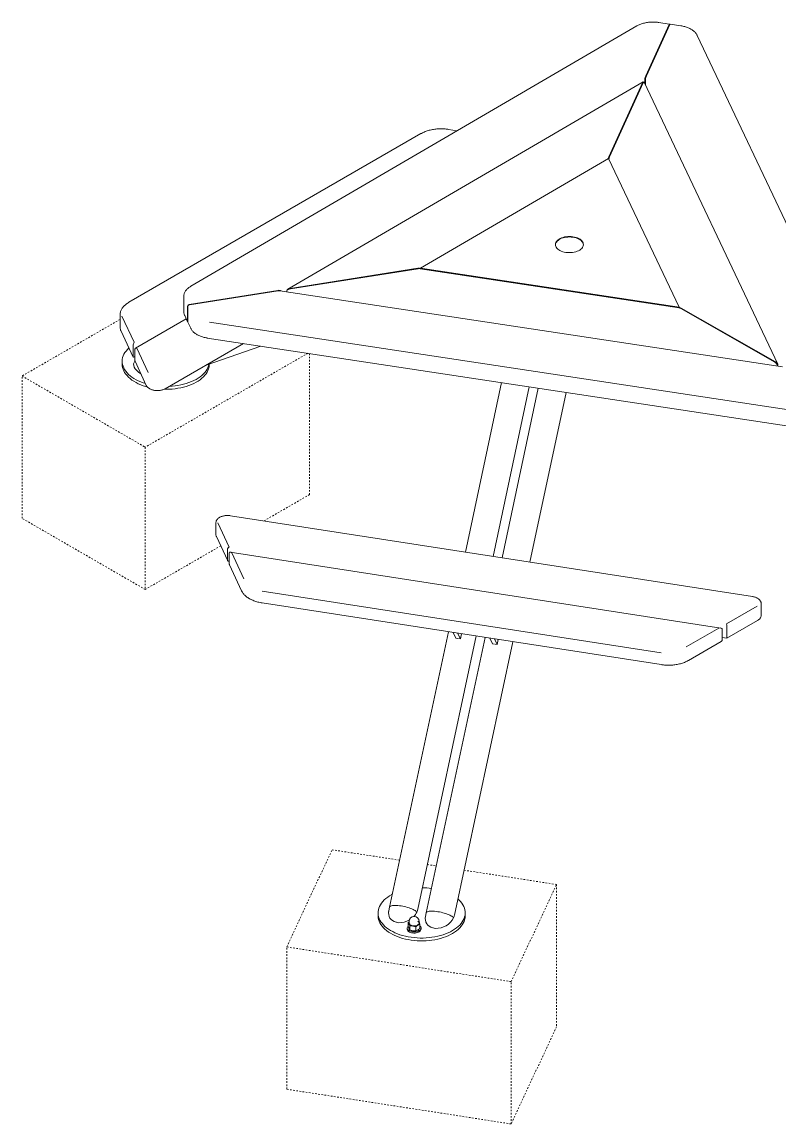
# Model space of a CAD drawing. Header units: inches. Extents: x -12 to 279, y -12 to 159.
# Drawn here: x 195.8 to 243.5, y -4.6 to 64.8 of the extents above; entities that cross this region are included whole.
import ezdxf

# ---------------------------------------------------------------- set-up
doc = ezdxf.new("R2010")
doc.units = ezdxf.units.IN
doc.linetypes.add('HIDDEN', pattern=[1.905, 1.27, -0.635])
doc.layers.add('ZANO_R', color=7, linetype='Continuous', lineweight=0)
doc.layers.add('ZANO_R_przerywana', color=250, linetype='HIDDEN', lineweight=0)

msp = doc.modelspace()

# ---------------------------------------------------------------- linework, layer by layer
at = {"layer": 'ZANO_R'}
for p, q in [((234.50717, 64.5533), (206.40693, 48.16159)), ((236.5374, 64.65297), (235.06789, 61.41971)), ((235.11576, 61.41246), (236.58527, 64.64572)), ((236.55384, 64.67187), (235.88474, 64.77322)), ((236.56526, 64.6017), (236.56526, 64.62463)), ((237.27081, 64.56327), (236.60171, 64.66462)), ((248.85592, 41.70755), (238.31581, 63.95201)), ((235.01218, 60.91717), (235.01218, 61.2075)), ((235.06004, 61.20025), (235.06004, 60.81615)), ((234.9031, 61.03072), (212.51267, 47.96972)), ((234.8636, 60.97024), (232.74644, 56.31201)), ((232.79431, 56.30476), (234.91147, 60.96299)), ((234.91932, 61.00319), (234.91932, 60.97936)), ((243.38496, 43.24676), (234.96367, 61.01954)), ((220.90825, 57.76983), (202.50416, 47.14594)), ((223.19484, 57.95448), (222.641, 58.04016)), ((220.8864, 49.30361), (232.72554, 56.20973)), ((232.72554, 56.20973), (237.16627, 46.83775)), ((220.70945, 49.29048), (212.66278, 48.01983)), ((237.16627, 46.83775), (220.8864, 49.30361)), ((220.8864, 49.27373), (220.8864, 49.30361)), ((212.67584, 47.99228), (220.72251, 49.26292)), ((237.18237, 46.79118), (220.84746, 49.26539)), ((237.16627, 46.80787), (220.8864, 49.27373)), ((222.29977, 49.04541), (222.31916, 49.05672)), ((223.59745, 48.84885), (223.62592, 48.85879)), ((225.40666, 48.58906), (225.42263, 48.5724)), ((211.88635, 47.89723), (206.30118, 47.01528)), ((212.45102, 47.80751), (212.45102, 47.89676)), ((227.64444, 48.23587), (227.63845, 48.25102)), ((205.96093, 47.51704), (205.96093, 46.56099)), ((205.961, 47.50902), (205.96093, 47.51704)), ((206.31424, 46.98772), (211.8994, 47.86967)), ((243.68403, 43.07674), (212.02436, 47.87213)), ((212.46408, 47.86921), (212.46408, 47.80553)), ((231.77299, 47.62477), (231.75732, 47.6129)), ((205.96095, 46.56545), (205.96093, 46.56099)), ((206.1953, 45.95288), (206.1953, 46.90893)), ((206.20836, 45.92533), (206.20836, 46.88137)), ((234.94721, 47.12974), (234.99214, 47.13718)), ((234.94726, 47.12973), (234.99218, 47.13717)), ((236.63948, 46.88766), (236.64675, 46.87231)), ((237.16627, 46.80787), (237.16627, 46.83775)), ((237.27445, 46.75585), (243.20396, 43.36827)), ((243.23877, 43.38857), (237.30926, 46.77615)), ((201.94555, 46.34887), (201.94555, 45.63184)), ((202.06677, 46.28287), (202.82914, 44.6402)), ((206.11957, 46.09653), (202.91845, 44.24866)), ((206.01947, 46.30779), (206.20199, 45.9226)), ((206.21504, 45.89505), (206.39756, 45.50986)), ((207.58618, 45.89423), (246.22653, 40.04149)), ((201.94555, 45.63184), (201.94565, 45.62089)), ((202.01434, 45.32871), (202.77671, 43.68604)), ((202.77324, 44.42642), (202.77324, 43.70939)), ((204.79482, 41.7028), (209.73062, 44.55203)), ((207.44256, 44.89859), (246.08291, 39.04585)), ((202.78989, 43.68187), (202.88258, 43.73537)), ((202.88258, 44.19083), (202.88258, 43.4738)), ((203.00501, 44.26152), (203.71471, 42.73233)), ((207.36655, 43.18735), (210.81015, 44.38851)), ((202.08121, 43.43016), (202.08121, 43.2509)), ((202.89004, 43.44183), (203.59974, 41.91264)), ((207.56956, 43.2509), (207.56956, 43.25816)), ((243.36, 43.12581), (243.36, 43.18949)), ((243.39481, 43.2098), (243.39481, 43.12054)), ((225.98178, 42.09051), (223.70327, 31.4164)), ((225.45314, 31.1457), (227.73309, 41.82524)), ((228.29485, 41.74016), (226.01498, 31.05878)), ((227.76465, 30.78811), (230.04587, 41.47493)), ((241.78924, 28.6185), (208.89585, 33.70711)), ((207.98628, 33.25179), (207.98628, 32.53476)), ((208.1073, 33.25402), (208.817, 31.72484)), ((208.01767, 32.39563), (208.72737, 30.86644)), ((208.72191, 31.61113), (208.72191, 30.89409)), ((208.83125, 31.37554), (208.83125, 30.6585)), ((239.80141, 26.62991), (208.8948, 31.41118)), ((208.98648, 31.37555), (209.74885, 29.73287)), ((208.7586, 30.84295), (208.83125, 30.83171)), ((208.84071, 30.62223), (209.60308, 28.97956)), ((210.90933, 28.96127), (236.04895, 25.07217)), ((210.90183, 28.21529), (236.04144, 24.32619)), ((240.15418, 26.90378), (242.08296, 28.01718)), ((242.34324, 27.44615), (242.34324, 28.16318)), ((240.17737, 25.98376), (242.10615, 27.09717)), ((222.63258, 26.40054), (218.92971, 9.05369)), ((237.62427, 25.44337), (239.67617, 26.62785)), ((239.88822, 26.57102), (239.88822, 25.85398)), ((240.18698, 26.74347), (240.18698, 26.02644)), ((220.70692, 8.91384), (224.38232, 26.12986)), ((224.94437, 26.04291), (221.24179, 8.69603)), ((223.10686, 25.99663), (222.93596, 26.35361)), ((223.01871, 8.55483), (226.69396, 25.77225)), ((223.10686, 25.99663), (223.22415, 25.97849)), ((223.3896, 25.95289), (223.21869, 26.30987)), ((223.2716, 25.97115), (223.3896, 25.95289)), ((223.45794, 26.27286), (223.3896, 25.95289)), ((225.41822, 25.63906), (225.24732, 25.99604)), ((225.70096, 25.59533), (225.53006, 25.9523)), ((225.76931, 25.91529), (225.70096, 25.59533)), ((237.7742, 24.59652), (239.8261, 25.78099)), ((239.88822, 26.02719), (240.17355, 25.98305)), ((225.41822, 25.63906), (225.53764, 25.62059)), ((225.58224, 25.61369), (225.70096, 25.59533)), ((218.92971, 9.0537), (218.88109, 8.82597)), ((218.20573, 8.69041), (218.20573, 8.51115)), ((220.6472, 8.73747), (220.64721, 8.73747)), ((221.24179, 8.69604), (221.19338, 8.46926)), ((223.69408, 8.51115), (223.69408, 8.69041)), ((219.34583, 8.09734), (219.3456, 8.09737)), ((219.51212, 8.07167), (219.51193, 8.07169)), ((220.03734, 7.74497), (220.03734, 7.67027)), ((220.10912, 8.07653), (220.1654, 8.1216)), ((220.10912, 8.07653), (220.10912, 7.8258)), ((220.1654, 8.1483), (220.1654, 8.0512)), ((220.20754, 7.8645), (220.20754, 7.61376)), ((220.57482, 7.80768), (220.57482, 7.55695)), ((220.78742, 8.0512), (220.78742, 8.1483)), ((220.79449, 8.09293), (220.78742, 8.10621)), ((220.8437, 7.9629), (220.8437, 7.71217)), ((220.91548, 7.67027), (220.91548, 7.74497)), ((221.65979, 7.73946), (221.6596, 7.73948)), ((221.82618, 7.71367), (221.82595, 7.71371))]:
    msp.add_line(p, q, dxfattribs=at)
at = {"layer": 'ZANO_R', "flags": 128}
for points in [[(236.56526, 64.62463), (236.56473, 64.64094), (236.56314, 64.65427), (236.56057, 64.6641), (236.5571, 64.67006), (236.55288, 64.67192), (236.54807, 64.6696), (236.54284, 64.6632), (236.5374, 64.65297)], [(236.58527, 64.64572), (236.5907, 64.65595), (236.59593, 64.66235), (236.60075, 64.66467), (236.60171, 64.66462)], [(231.11233, 50.65451), (231.13308, 50.7148), (231.1411, 50.7761), (231.13626, 50.8375), (231.11863, 50.89813), (231.08847, 50.95708), (231.04622, 51.01351), (230.9925, 51.06658), (230.92809, 51.11553), (230.85393, 51.15964), (230.7711, 51.19827), (230.68081, 51.23085), (230.58437, 51.25692), (230.48319, 51.27608), (230.37875, 51.28806), (230.27257, 51.29269), (230.1662, 51.28989), (230.06118, 51.27972), (229.95906, 51.26231), (229.86132, 51.23792), (229.76938, 51.20691), (229.68459, 51.16972), (229.60818, 51.12691), (229.54126, 51.07909), (229.48482, 51.02697), (229.43967, 50.97129), (229.40648, 50.91289), (229.38572, 50.85259), (229.37771, 50.7913), (229.38255, 50.72989), (229.40018, 50.66927), (229.43033, 50.61031), (229.47258, 50.55389), (229.5263, 50.50081), (229.59071, 50.45186), (229.66487, 50.40775), (229.74771, 50.36912), (229.838, 50.33654), (229.93444, 50.31048), (230.03561, 50.29131), (230.14005, 50.27933), (230.24624, 50.2747), (230.35261, 50.2775), (230.45762, 50.28768), (230.55974, 50.30509), (230.65749, 50.32947), (230.74943, 50.36049), (230.83422, 50.39767), (230.91063, 50.44048), (230.97754, 50.4883), (231.03399, 50.54043), (231.07913, 50.5961), (231.11233, 50.65451)], [(229.40648, 50.88301), (229.38572, 50.82272), (229.37799, 50.76876)], [(231.14082, 50.76876), (231.13626, 50.80763), (231.11863, 50.86825), (231.08847, 50.9272), (231.04622, 50.98363), (230.9925, 51.0367), (230.92809, 51.08565), (230.85393, 51.12977), (230.7711, 51.16839), (230.68081, 51.20098), (230.58437, 51.22704), (230.48319, 51.2462), (230.37875, 51.25818), (230.27257, 51.26281), (230.1662, 51.26002), (230.06118, 51.24984), (229.95906, 51.23243), (229.86132, 51.20804), (229.76938, 51.17703), (229.68459, 51.13985), (229.60818, 51.09703), (229.54126, 51.04922), (229.48482, 50.99709), (229.43967, 50.94142), (229.40648, 50.88301)], [(206.21504, 45.89505), (206.2104, 45.90816), (206.20836, 45.92533)], [(202.50356, 44.27458), (202.50183, 44.27299), (202.40664, 44.17844), (202.32298, 44.08032), (202.25124, 43.97911), (202.19177, 43.87528), (202.14485, 43.76932), (202.1107, 43.66176), (202.08949, 43.55309), (202.08132, 43.44383), (202.08622, 43.33451), (202.10418, 43.22564), (202.1351, 43.11775), (202.17885, 43.01134), (202.23521, 42.90694), (202.30391, 42.80502), (202.38463, 42.70609), (202.47697, 42.6106), (202.58051, 42.51902), (202.69475, 42.43178), (202.81914, 42.34931), (202.9531, 42.27198), (203.09597, 42.20017), (203.24708, 42.13422), (203.40572, 42.07445), (203.54587, 42.02872)], [(202.08121, 43.2509), (202.08622, 43.15525), (202.10418, 43.04638), (202.1351, 42.93849), (202.17885, 42.83208), (202.23521, 42.72768), (202.30391, 42.62576), (202.38463, 42.52683), (202.47697, 42.43134), (202.58051, 42.33976), (202.69475, 42.25253), (202.81914, 42.17005), (202.9531, 42.09272), (203.09597, 42.02091), (203.24708, 41.95496), (203.40572, 41.89519), (203.57112, 41.84188), (203.65736, 41.81739)], [(204.73107, 41.66766), (204.84907, 41.66678), (205.03833, 41.6715), (205.22657, 41.68374), (205.41291, 41.70345), (205.59644, 41.73054), (205.7763, 41.76487), (205.95163, 41.80629), (206.12159, 41.85458), (206.28537, 41.90954), (206.4422, 41.97088), (206.59132, 42.03832), (206.73202, 42.11155), (206.86364, 42.1902), (206.98555, 42.27391), (207.09716, 42.36227), (207.19795, 42.45487), (207.28743, 42.55126), (207.36518, 42.65098), (207.43082, 42.75356), (207.48405, 42.85852), (207.52461, 42.96534), (207.5523, 43.07353), (207.567, 43.18256), (207.56956, 43.2509)], [(205.05225, 41.8514), (205.22657, 41.863), (205.41291, 41.88271), (205.59644, 41.9098), (205.7763, 41.94413), (205.95163, 41.98555), (206.12159, 42.03384), (206.28537, 42.08879), (206.4422, 42.15014), (206.59132, 42.21758), (206.73202, 42.29081), (206.86364, 42.36946), (206.98555, 42.45316), (207.09716, 42.54153), (207.19795, 42.63412), (207.28743, 42.73051), (207.36518, 42.83024), (207.43082, 42.93282), (207.48405, 43.03778), (207.52461, 43.1446), (207.55219, 43.2522)], [(219.10218, 9.86166), (219.0661, 9.84235), (218.93292, 9.76457), (218.80936, 9.68168), (218.69599, 9.59407), (218.59337, 9.50215), (218.50197, 9.40636), (218.42224, 9.30715), (218.35456, 9.20501), (218.29924, 9.10042)], [(218.29924, 9.10042), (218.25656, 8.99387), (218.22671, 8.88588), (218.20983, 8.77696), (218.20602, 8.66762), (218.21528, 8.55839), (218.23757, 8.44979), (218.27279, 8.34234), (218.32077, 8.23654), (218.38127, 8.13291), (218.45402, 8.03194), (218.53866, 7.9341), (218.63479, 7.83987), (218.74195, 7.74969), (218.85964, 7.66399), (218.98728, 7.58319), (219.12428, 7.50766), (219.26998, 7.43777), (219.42369, 7.37384), (219.58466, 7.3162), (219.75215, 7.2651), (219.92534, 7.22079), (220.10341, 7.18348), (220.28552, 7.15336), (220.47079, 7.13056), (220.65835, 7.1152), (220.8473, 7.10734), (221.03673, 7.10702), (221.22576, 7.11425), (221.41346, 7.129), (221.59896, 7.15118), (221.78137, 7.1807), (221.95981, 7.21741), (222.13344, 7.26114), (222.30143, 7.31168), (222.46298, 7.3688), (222.61732, 7.43221), (222.76371, 7.50162), (222.90146, 7.57669), (223.02991, 7.65707), (223.14845, 7.74237), (223.25651, 7.83219), (223.35358, 7.92611), (223.43919, 8.02366), (223.51294, 8.12439), (223.57448, 8.22782), (223.62351, 8.33345), (223.6598, 8.44079), (223.68317, 8.54931), (223.69352, 8.65851), (223.6908, 8.76785), (223.67501, 8.87683), (223.64624, 8.98492), (223.60461, 9.09161), (223.55034, 9.19638), (223.48368, 9.29875), (223.40494, 9.39821), (223.3145, 9.49431), (223.23489, 9.56768)], [(220.64721, 8.73747), (220.62363, 8.76914), (220.58795, 8.80226), (220.54068, 8.83637), (220.48253, 8.87095), (220.41433, 8.90551), (220.33709, 8.93953), (220.25192, 8.97254), (220.16008, 9.00403), (220.0629, 9.03356), (219.96179, 9.0607), (219.85823, 9.08504), (219.75374, 9.10624), (219.64983, 9.12398), (219.54802, 9.138), (219.44979, 9.1481), (219.35658, 9.15414), (219.26975, 9.15603), (219.19056, 9.15373), (219.12017, 9.14728), (219.05961, 9.13678), (219.00975, 9.12237), (218.97132, 9.10428), (218.94489, 9.08276), (218.93084, 9.05812), (218.92971, 9.05371)], [(218.92971, 9.05371), (218.93084, 9.05812), (218.94489, 9.08276), (218.97132, 9.10428), (219.00975, 9.12237), (219.05961, 9.13678), (219.12017, 9.14728), (219.19056, 9.15373), (219.26975, 9.15603), (219.35658, 9.15414), (219.44979, 9.1481), (219.54802, 9.138), (219.64983, 9.12398), (219.75374, 9.10624), (219.85823, 9.08504), (219.96179, 9.0607), (220.0629, 9.03356), (220.16008, 9.00403), (220.25192, 8.97254), (220.33709, 8.93953), (220.41433, 8.90551), (220.48253, 8.87095), (220.54068, 8.83637), (220.58795, 8.80226), (220.62363, 8.76914), (220.64721, 8.73747)], [(220.64721, 8.73749), (220.62363, 8.76916), (220.58794, 8.80228), (220.54067, 8.83638), (220.48252, 8.87096), (220.41432, 8.90552), (220.33707, 8.93954), (220.25191, 8.97254), (220.16006, 9.00404), (220.06287, 9.03356), (219.96176, 9.0607), (219.85821, 9.08503), (219.75371, 9.10623), (219.6498, 9.12396), (219.54799, 9.13798), (219.44977, 9.14809), (219.35656, 9.15412), (219.26973, 9.156), (219.19054, 9.1537), (219.12015, 9.14725), (219.05959, 9.13675), (219.00973, 9.12235), (218.97131, 9.10425), (218.94488, 9.08273), (218.93083, 9.05809), (218.92971, 9.05369)], [(218.92971, 9.05369), (218.93083, 9.05809), (218.94488, 9.08273), (218.97131, 9.10425), (219.00973, 9.12235), (219.05959, 9.13675), (219.12015, 9.14725), (219.19054, 9.1537), (219.26973, 9.156), (219.35656, 9.15412), (219.44977, 9.14809), (219.54799, 9.13798), (219.6498, 9.12396), (219.75371, 9.10623), (219.85821, 9.08503), (219.96176, 9.0607), (220.06287, 9.03356), (220.16006, 9.00404), (220.25191, 8.97254), (220.33707, 8.93954), (220.41432, 8.90552), (220.48252, 8.87096), (220.54067, 8.83638), (220.58794, 8.80228), (220.62363, 8.76916), (220.64721, 8.73749)], [(218.20573, 8.51115), (218.20602, 8.48836), (218.21528, 8.37913), (218.23757, 8.27053), (218.27279, 8.16308), (218.32077, 8.05729), (218.38127, 7.95365), (218.45402, 7.85268), (218.53866, 7.75484), (218.63479, 7.66061), (218.74195, 7.57043), (218.85964, 7.48474), (218.98728, 7.40393), (219.12428, 7.3284), (219.26998, 7.25851), (219.42369, 7.19459), (219.58466, 7.13694), (219.75215, 7.08584), (219.92534, 7.04153), (220.10341, 7.00423), (220.28552, 6.9741), (220.47079, 6.9513), (220.65835, 6.93594), (220.8473, 6.92808), (221.03673, 6.92776), (221.22576, 6.935), (221.41346, 6.94974), (221.59896, 6.97192), (221.78137, 7.00144), (221.95981, 7.03815), (222.13344, 7.08188), (222.30143, 7.13243), (222.46298, 7.18954), (222.61732, 7.25295), (222.76371, 7.32236), (222.90146, 7.39743), (223.02991, 7.47781), (223.14845, 7.56311), (223.25651, 7.65294), (223.35358, 7.74685), (223.43919, 7.8444), (223.51294, 7.94513), (223.57448, 8.04856), (223.62351, 8.15419), (223.6598, 8.26153), (223.68317, 8.37005), (223.69352, 8.47925), (223.69408, 8.51115)], [(221.24179, 8.69603), (221.24307, 8.70093), (221.25735, 8.72551), (221.28401, 8.74697), (221.32265, 8.765), (221.37272, 8.77934), (221.43347, 8.78977), (221.50404, 8.79615), (221.58338, 8.79837), (221.67034, 8.79641), (221.76365, 8.7903), (221.86196, 8.78013), (221.96382, 8.76604), (222.06776, 8.74824), (222.17225, 8.72698), (222.27578, 8.70259), (222.37683, 8.67541), (222.47393, 8.64584), (222.56566, 8.61432), (222.65069, 8.5813), (222.72778, 8.54726), (222.79579, 8.5127), (222.85375, 8.47812), (222.90081, 8.44403), (222.93627, 8.41093), (222.95963, 8.37929)], [(222.95963, 8.37929), (222.93627, 8.41093), (222.90081, 8.44403), (222.85375, 8.47812), (222.79579, 8.5127), (222.72778, 8.54726), (222.65069, 8.5813), (222.56566, 8.61432), (222.47393, 8.64584), (222.37683, 8.67541), (222.27578, 8.70259), (222.17225, 8.72698), (222.06776, 8.74824), (221.96382, 8.76604), (221.86196, 8.78013), (221.76365, 8.7903), (221.67034, 8.79641), (221.58338, 8.79837), (221.50404, 8.79615), (221.43347, 8.78977), (221.37272, 8.77934), (221.32265, 8.765), (221.28401, 8.74697), (221.25735, 8.72551), (221.24307, 8.70093), (221.24179, 8.69603)], [(221.24179, 8.69605), (221.24307, 8.70095), (221.25735, 8.72553), (221.28401, 8.74699), (221.32266, 8.76501), (221.37273, 8.77935), (221.43349, 8.78977), (221.50405, 8.79614), (221.5834, 8.79836), (221.67036, 8.7964), (221.76367, 8.79029), (221.86198, 8.78011), (221.96384, 8.76602), (222.06778, 8.74821), (222.17227, 8.72696), (222.27579, 8.70256), (222.37684, 8.67538), (222.47394, 8.64581), (222.56567, 8.61429), (222.6507, 8.58126), (222.72779, 8.54723), (222.7958, 8.51267), (222.85376, 8.47809), (222.90081, 8.444), (222.93627, 8.4109), (222.95963, 8.37927)], [(222.95963, 8.37927), (222.93627, 8.4109), (222.90081, 8.444), (222.85376, 8.47809), (222.7958, 8.51267), (222.72779, 8.54723), (222.6507, 8.58126), (222.56567, 8.61429), (222.47394, 8.64581), (222.37684, 8.67538), (222.27579, 8.70256), (222.17227, 8.72696), (222.06778, 8.74821), (221.96384, 8.76602), (221.86198, 8.78011), (221.76367, 8.79029), (221.67036, 8.7964), (221.5834, 8.79836), (221.50405, 8.79614), (221.43349, 8.78977), (221.37273, 8.77935), (221.32266, 8.76501), (221.28401, 8.74699), (221.25735, 8.72553), (221.24307, 8.70095), (221.24179, 8.69605)], [(220.03734, 7.67027), (220.04105, 7.63742), (220.05754, 7.59427), (220.08677, 7.55344), (220.12783, 7.51615), (220.17949, 7.48355), (220.24017, 7.45662), (220.30802, 7.43619), (220.38099, 7.42286), (220.45686, 7.41706), (220.53333, 7.41895), (220.60806, 7.42847), (220.6788, 7.44534), (220.74338, 7.46905), (220.79986, 7.49887), (220.8465, 7.53389), (220.8819, 7.57307), (220.90498, 7.61519), (220.91504, 7.65899), (220.91548, 7.67027)], [(220.10912, 7.88385), (220.10632, 7.88135), (220.07092, 7.84218), (220.04784, 7.80005), (220.03778, 7.75625), (220.04105, 7.71211), (220.05754, 7.66896), (220.08677, 7.62813), (220.12783, 7.59085), (220.17949, 7.55824), (220.24017, 7.53132), (220.30802, 7.51088), (220.38099, 7.49756), (220.45686, 7.49175), (220.53333, 7.49364), (220.60806, 7.50316), (220.6788, 7.52003), (220.74338, 7.54374), (220.79986, 7.57356), (220.8465, 7.60858), (220.8819, 7.64776), (220.90498, 7.68988), (220.91504, 7.73368), (220.91177, 7.77782), (220.89527, 7.82097), (220.86605, 7.8618), (220.8437, 7.88385)], [(220.78742, 8.08759), (220.794, 8.06708), (220.79564, 8.0297), (220.78421, 7.99289), (220.76018, 7.95816), (220.72453, 7.92693), (220.67873, 7.90049), (220.62464, 7.87991), (220.56448, 7.86604), (220.50072, 7.85944), (220.43596, 7.86039), (220.37286, 7.86884), (220.314, 7.88446), (220.26178, 7.90659), (220.21836, 7.93434), (220.1855, 7.96657), (220.16454, 8.00195), (220.15636, 8.03905), (220.16128, 8.07634), (220.1654, 8.08759)], [(220.1654, 8.0512), (220.16583, 8.0418), (220.176, 8.00473), (220.1993, 7.96969), (220.23471, 7.93821), (220.28069, 7.91167), (220.33522, 7.89123), (220.39592, 7.87778), (220.46013, 7.8719), (220.52506, 7.87387), (220.58786, 7.88358), (220.6458, 7.90062), (220.69632, 7.92424), (220.73724, 7.95341), (220.76676, 7.98686), (220.78359, 8.02311), (220.78699, 8.06059), (220.77682, 8.09767), (220.75352, 8.13271), (220.71811, 8.16419), (220.69955, 8.17626)]]:
    msp.add_lwpolyline(points, dxfattribs=at)
at = {"layer": 'ZANO_R'}
for centre, radius, start, end in [((206.31421, 46.89642), 0.11956, 96.2566763, 173.9975523), ((206.32727, 46.86887), 0.11956, 96.2566763, 173.9975523), ((206.26463, 45.95233), 0.06932, 179.5436792, 218.0958846), ((220.95332, 5.61026), 4.66429, 82.4028041, 89.4593883), ((220.47641, 8.1483), 0.31101, 0, 180), ((218.93525, 4.88756), 3.23594, 79.7310467, 82.7146394), ((218.93464, 4.88424), 3.23929, 79.8908199, 82.5231022), ((220.26365, 8.04392), 0.11633, 147.6248178, 205.1267816), ((220.40918, 8.16018), 0.30061, 213.4388789, 266.5664977), ((220.47697, 8.35826), 0.50549, 260.228903, 297.3571748), ((220.65799, 8.0447), 0.14477, 290.7420752, 19.4610019), ((221.24683, 4.52549), 3.24039, 79.7006415, 82.6815315), ((221.24649, 4.52507), 3.24084, 79.8914498, 82.5224724)]:
    msp.add_arc(centre, radius, start, end, dxfattribs=at)
for centre, major_axis, ratio, start_param, end_param in [((235.06789, 61.33009), (0.04691, 0.15157), 0.19836619, 1.00077235, 2.57156867), ((235.11576, 61.32284), (0.04691, 0.15157), 0.19836619, 1.00077235, 2.57156867), ((234.8636, 60.88061), (0.04691, 0.15157), 0.19836619, 5.71316133, 7.28395765), ((234.91147, 60.87336), (0.04691, 0.15157), 0.19836619, 6.07034643, 7.28395765), ((232.74644, 56.22238), (0.04691, 0.15157), 0.19836619, 1.00077235, 1.78722067), ((232.79431, 56.21513), (0.04691, 0.15157), 0.19836619, 1.00077235, 1.98561004), ((220.70945, 49.20085), (0.2111, 0.04035), 0.41086689, 0.50315925, 1.49241913), ((220.72251, 49.17329), (0.2111, 0.04035), 0.41086689, 0.86124006, 1.49241913), ((220.70945, 49.20085), (0.2111, 0.04035), 0.41086689, 0.16868247, 0.40549658), ((211.88635, 47.8076), (0.2111, 0.04035), 0.41086689, 0.16868247, 1.49241913), ((212.66278, 47.9302), (0.2111, 0.04035), 0.41086689, 1.49241913, 3.06321546), ((212.67584, 47.90265), (0.2111, 0.04035), 0.41086689, 1.49241913, 3.06321546), ((211.8994, 47.78004), (0.2111, 0.04035), 0.41086689, 0.86124006, 1.49241913), ((237.30926, 46.68652), (0.14947, -0.11113), 0.4031565, 1.8620124, 3.18574915), ((237.27445, 46.66622), (0.14947, -0.11113), 0.4031565, 1.8620124, 2.49319147), ((202.83007, 44.54883), (0.0479, 0.15141), 0.20195614, 1.00260006, 2.57339638), ((203.00501, 44.17189), (0.11955, -0.03782), 0.69794059, 1.7880928, 3.35888912), ((203.9791, 42.94161), (1.16407, -0.39008), 0.47847977, 2.91310602, 4.22010341), ((203.9791, 42.94161), (1.16406, -0.39012), 0.4784657, 2.91313153, 4.22009483), ((202.83007, 43.8318), (0.0479, 0.15141), 0.20195614, 2.57339638, 3.35888912), ((203.00501, 43.45486), (0.11955, -0.03782), 0.69794059, 3.35888912, 3.70978892), ((243.20396, 43.27864), (0.14947, -0.11113), 0.4031565, 0.29121608, 1.8620124), ((243.23877, 43.29895), (0.14947, -0.11113), 0.4031565, 0.29121608, 1.8620124), ((208.81154, 31.66287), (0.07162, 0.09523), 0.56579649, 0.92586839, 2.49666471), ((208.98648, 31.28592), (0.14857, -0.11175), 0.40258204, 1.86482447, 3.43562079), ((208.81154, 30.94583), (0.07162, 0.09523), 0.56579649, 2.49666471, 3.43562079), ((208.98648, 30.56889), (0.14857, -0.11175), 0.40258204, 3.43562079, 3.78652059), ((239.67617, 26.53822), (0.21143, 0.03957), 0.41077838, 6.20645364, 7.77724996), ((240.15418, 26.81415), (-0.02135, 0.11405), 0.21838115, 4.00381706, 5.57461339), ((239.67617, 25.82118), (0.21143, 0.03957), 0.41077838, 5.4209609, 6.20645364), ((240.15418, 26.09712), (-0.02135, 0.11405), 0.21838115, 3.06486098, 4.00381706), ((219.79386, 8.86923), (0.8583, 0.47259), 0.75119081, 2.56490664, 3.81657132), ((219.79386, 8.86923), (0.85829, 0.47265), 0.75117729, 2.56487779, 2.72434544), ((219.79386, 8.86923), (0.85829, 0.47265), 0.75117729, 5.11100818, 5.48503997), ((219.79386, 8.86923), (0.8583, 0.47259), 0.75119081, 5.11107871, 5.48508829), ((219.79386, 8.86923), (0.85829, 0.47265), 0.75117729, 5.48503997, 5.70647045), ((219.79386, 8.86923), (0.8583, 0.47259), 0.75119081, 5.48508829, 5.7064993), ((222.10595, 8.51158), (0.8578, 0.47122), 0.75335502, 2.56452994, 3.8184432), ((222.10595, 8.51158), (0.85778, 0.47125), 0.75338452, 2.56447258, 3.16971362), ((222.10595, 8.51158), (0.8578, 0.47122), 0.75335502, 4.01388448, 5.48696016), ((222.10595, 8.51158), (0.8578, 0.47122), 0.75335502, 5.48696016, 5.7061226), ((222.10595, 8.51158), (0.85778, 0.47125), 0.75338452, 5.48692447, 5.70606523), ((219.79386, 8.86923), (0.8583, 0.47259), 0.75119081, 4.0120126, 4.74881874), ((219.79386, 8.86923), (0.85829, 0.47265), 0.75117729, 4.66071142, 4.74877174)]:
    msp.add_ellipse(centre, major_axis=major_axis, ratio=ratio, start_param=start_param, end_param=end_param, dxfattribs=at)
for points, knots in [([(235.88474, 64.77322), (235.8624, 64.7764), (235.79793, 64.78558), (235.68943, 64.79559), (235.55966, 64.80095), (235.42957, 64.79934), (235.30023, 64.79088), (235.17259, 64.77558), (235.04763, 64.75356), (234.9263, 64.72492), (234.80947, 64.68985), (234.6982, 64.64842), (234.59668, 64.60309), (234.53581, 64.56923), (234.50717, 64.5533)], [0, 0, 0, 0, 0.04630696, 0.13367648, 0.22102105, 0.30835326, 0.39570266, 0.4830936, 0.57055893, 0.65813117, 0.74584134, 0.83371634, 0.92177428, 1, 1, 1, 1]), ([(238.31581, 63.95201), (238.30853, 63.96654), (238.28835, 64.00681), (238.24654, 64.07041), (238.18778, 64.14157), (238.11854, 64.20913), (238.03947, 64.27261), (237.95121, 64.33143), (237.8546, 64.38507), (237.75053, 64.4331), (237.63994, 64.47517), (237.52374, 64.51105), (237.40498, 64.53995), (237.31966, 64.55578), (237.27533, 64.56258), (237.27081, 64.56327)], [0, 0, 0, 0, 0.04722657, 0.13085438, 0.21528728, 0.30078886, 0.38708792, 0.47388283, 0.56091523, 0.6479822, 0.73497333, 0.8218503, 0.90860626, 0.99067906, 1, 1, 1, 1]), ([(222.641, 58.04016), (222.61612, 58.04381), (222.5442, 58.05436), (222.42329, 58.06668), (222.27851, 58.07484), (222.13307, 58.07607), (221.98794, 58.0705), (221.84398, 58.0581), (221.70207, 58.03896), (221.56309, 58.01317), (221.42788, 57.98086), (221.29726, 57.94217), (221.17202, 57.8973), (221.05304, 57.8464), (220.96629, 57.8028), (220.91952, 57.77623), (220.90825, 57.76983)], [0, 0, 0, 0, 0.041114942, 0.118808719, 0.196484117, 0.274145001, 0.35180923, 0.429490033, 0.507204611, 0.584971284, 0.662808059, 0.740732, 0.818758035, 0.896896872, 0.97515155, 1, 1, 1, 1]), ([(206.40693, 48.16159), (206.39039, 48.15165), (206.34263, 48.12296), (206.26999, 48.07137), (206.19263, 48.00547), (206.12532, 47.93495), (206.06872, 47.86054), (206.02357, 47.78301), (205.99005, 47.70327), (205.96929, 47.62228), (205.96005, 47.55681), (205.96188, 47.51876), (205.9624, 47.50784)], [0, 0, 0, 0, 0.06065131, 0.17515735, 0.28971909, 0.40394817, 0.51743637, 0.62971711, 0.7404026, 0.84935289, 0.95678014, 1, 1, 1, 1]), ([(202.50416, 47.14594), (202.48572, 47.13501), (202.43241, 47.10343), (202.35055, 47.04716), (202.26206, 46.97579), (202.18335, 46.89984), (202.11498, 46.81991), (202.05755, 46.73659), (202.01161, 46.65058), (201.97721, 46.56264), (201.95546, 46.47356), (201.94535, 46.40227), (201.94658, 46.36099), (201.94692, 46.34957)], [0, 0, 0, 0, 0.05433325, 0.15707368, 0.25987518, 0.36252516, 0.46480994, 0.56646285, 0.66720904, 0.76684294, 0.86531294, 0.96277188, 1, 1, 1, 1]), ([(205.96198, 46.56612), (205.96204, 46.54535), (205.96218, 46.49774), (205.97619, 46.42389), (205.99657, 46.35858), (206.01374, 46.32052), (206.01947, 46.30779)], [0, 0, 0, 0, 0.23590772, 0.54079455, 0.84648953, 1, 1, 1, 1]), ([(201.94711, 45.61959), (201.94705, 45.60565), (201.94686, 45.56209), (201.95909, 45.48929), (201.98115, 45.4059), (202.0038, 45.35321), (202.01434, 45.32871)], [0, 0, 0, 0, 0.14090807, 0.4401156, 0.73975907, 1, 1, 1, 1]), ([(206.39756, 45.50986), (206.40484, 45.49532), (206.42502, 45.45505), (206.46683, 45.39145), (206.52559, 45.32029), (206.59483, 45.25274), (206.6739, 45.18925), (206.76216, 45.13043), (206.85877, 45.0768), (206.96283, 45.02877), (207.07343, 44.98669), (207.18963, 44.95082), (207.30839, 44.92192), (207.39371, 44.90609), (207.43804, 44.89929), (207.44256, 44.89859)], [0, 0, 0, 0, 0.04722657, 0.13085438, 0.21528728, 0.30078886, 0.38708792, 0.47388283, 0.56091523, 0.6479822, 0.73497333, 0.8218503, 0.90860626, 0.99067906, 1, 1, 1, 1]), ([(203.59974, 41.91264), (203.60565, 41.90093), (203.62119, 41.87011), (203.65525, 41.82342), (203.70352, 41.77377), (203.76167, 41.72851), (203.82882, 41.68823), (203.90377, 41.65376), (203.98501, 41.62569), (204.07102, 41.60438), (204.16042, 41.59002), (204.25185, 41.58273), (204.34397, 41.58255), (204.43544, 41.5895), (204.52493, 41.60352), (204.6112, 41.62449), (204.69289, 41.65238), (204.75337, 41.67961), (204.78583, 41.69777), (204.79482, 41.7028)], [0, 0, 0, 0, 0.03599003, 0.0947246, 0.1547545, 0.2165122, 0.27944556, 0.34291504, 0.40638534, 0.46967789, 0.53277743, 0.59573786, 0.65864301, 0.72158916, 0.78464571, 0.84791624, 0.91150156, 0.97548193, 1, 1, 1, 1]), ([(208.89585, 33.70711), (208.87988, 33.70937), (208.83407, 33.71585), (208.75667, 33.72114), (208.6646, 33.72064), (208.57327, 33.71293), (208.48405, 33.69819), (208.39821, 33.67648), (208.31699, 33.64793), (208.24159, 33.61266), (208.17327, 33.57084), (208.11343, 33.52275), (208.06365, 33.46902), (208.02517, 33.41075), (207.99972, 33.34952), (207.98689, 33.29531), (207.98749, 33.2621), (207.98771, 33.24993)], [0, 0, 0, 0, 0.03794956, 0.1089195, 0.17986239, 0.25086034, 0.32199414, 0.39338156, 0.46513507, 0.53734074, 0.6100077, 0.68292514, 0.75539815, 0.82647546, 0.89528962, 0.96162572, 1, 1, 1, 1]), ([(207.98773, 32.53421), (207.98741, 32.52552), (207.98635, 32.49668), (207.99599, 32.44949), (208.01064, 32.4131), (208.01767, 32.39563)], [0, 0, 0, 0, 0.18318193, 0.60757606, 1, 1, 1, 1]), ([(209.60308, 28.97956), (209.61083, 28.96369), (209.63249, 28.91933), (209.67677, 28.84867), (209.73874, 28.76875), (209.81134, 28.69219), (209.894, 28.6194), (209.9862, 28.55092), (210.08726, 28.48724), (210.19643, 28.42876), (210.31294, 28.37585), (210.43598, 28.3288), (210.56475, 28.28783), (210.69847, 28.25325), (210.81158, 28.2299), (210.88011, 28.21881), (210.90183, 28.21529)], [0, 0, 0, 0, 0.041749056, 0.116715869, 0.192226257, 0.268468917, 0.345282649, 0.422482814, 0.499901837, 0.577410742, 0.654904481, 0.73233941, 0.809697205, 0.886974657, 0.964177895, 1, 1, 1, 1]), ([(242.34211, 28.16271), (242.34246, 28.16787), (242.34415, 28.19316), (242.33558, 28.23846), (242.31654, 28.2966), (242.28605, 28.35193), (242.24552, 28.40408), (242.19479, 28.4526), (242.13439, 28.49674), (242.0652, 28.53567), (241.98859, 28.56864), (241.90604, 28.59504), (241.83851, 28.61046), (241.799, 28.6169), (241.78924, 28.6185)], [0, 0, 0, 0, 0.02261048, 0.11085868, 0.19888399, 0.2881481, 0.37983663, 0.47441569, 0.5715158, 0.67020459, 0.7695089, 0.86869111, 0.96757453, 1, 1, 1, 1]), ([(242.10615, 27.09717), (242.11841, 27.10456), (242.1536, 27.12576), (242.20534, 27.16562), (242.2572, 27.21823), (242.29792, 27.27575), (242.32591, 27.33655), (242.34136, 27.39379), (242.34189, 27.43038), (242.34212, 27.44578)], [0, 0, 0, 0, 0.088327853, 0.253498264, 0.418453987, 0.580684953, 0.738070515, 0.889772614, 1, 1, 1, 1]), ([(236.04144, 24.32619), (236.06633, 24.32254), (236.13825, 24.31199), (236.25916, 24.29967), (236.40394, 24.29151), (236.54937, 24.29027), (236.69451, 24.29585), (236.83847, 24.30824), (236.98037, 24.32738), (237.11936, 24.35317), (237.25457, 24.38549), (237.38519, 24.42418), (237.51043, 24.46904), (237.62941, 24.51995), (237.71616, 24.56355), (237.76293, 24.59011), (237.7742, 24.59652)], [0, 0, 0, 0, 0.04111494, 0.11880872, 0.19648412, 0.274145, 0.35180923, 0.42949003, 0.50720461, 0.58497128, 0.66280806, 0.740732, 0.81875803, 0.89689687, 0.97515155, 1, 1, 1, 1]), ([(220.10912, 8.07653), (220.11711, 8.06602), (220.13324, 8.04482), (220.14992, 8.01139), (220.15833, 7.99453)], [0, 0, 0, 0, 0.49545796, 1, 1, 1, 1]), ([(220.15833, 7.69576), (220.15716, 7.69831), (220.14833, 7.71755), (220.13168, 7.75868), (220.11669, 7.80329), (220.10912, 7.8258)], [0, 0, 0, 0, 0.070090032, 0.530784434, 1, 1, 1, 1]), ([(220.15833, 7.99453), (220.1595, 7.99199), (220.16833, 7.97274), (220.18498, 7.93161), (220.19997, 7.88701), (220.20754, 7.8645)], [0, 0, 0, 0, 0.07009003, 0.53078443, 1, 1, 1, 1]), ([(220.20754, 7.61376), (220.19955, 7.62427), (220.18342, 7.64547), (220.16674, 7.6789), (220.15833, 7.69576)], [0, 0, 0, 0, 0.49545796, 1, 1, 1, 1]), ([(220.20754, 7.8645), (220.23736, 7.8666), (220.29756, 7.87083), (220.35978, 7.8637), (220.39118, 7.86011)], [0, 0, 0, 0, 0.49545796, 1, 1, 1, 1]), ([(220.39118, 7.86011), (220.39553, 7.8594), (220.4285, 7.85409), (220.49065, 7.83923), (220.5466, 7.81826), (220.57482, 7.80768)], [0, 0, 0, 0, 0.07009003, 0.53078443, 1, 1, 1, 1]), ([(220.57482, 7.80768), (220.60788, 7.83636), (220.6522, 7.8748), (220.6977, 7.90232), (220.70926, 7.90931)], [0, 0, 0, 0, 0.74592064, 1, 1, 1, 1]), ([(220.70926, 7.90931), (220.74389, 7.92648), (220.78942, 7.94905), (220.83322, 7.96023), (220.8437, 7.9629)], [0, 0, 0, 0, 0.76080086, 1, 1, 1, 1]), ([(220.8437, 7.71217), (220.83322, 7.70274), (220.78942, 7.66335), (220.74389, 7.63336), (220.70926, 7.61054)], [0, 0, 0, 0, 0.23919914, 1, 1, 1, 1]), ([(220.79449, 8.09293), (220.79332, 8.09548), (220.79096, 8.10065), (220.78861, 8.10482), (220.78742, 8.10693)], [0, 0, 0, 0, 0.493472906, 1, 1, 1, 1]), ([(220.8437, 7.9629), (220.83571, 7.98683), (220.81958, 8.03513), (220.8029, 8.07355), (220.79449, 8.09293)], [0, 0, 0, 0, 0.49545796, 1, 1, 1, 1]), ([(220.39118, 7.56134), (220.38683, 7.56204), (220.35386, 7.56736), (220.29171, 7.58222), (220.23577, 7.60319), (220.20754, 7.61376)], [0, 0, 0, 0, 0.07009003, 0.53078443, 1, 1, 1, 1]), ([(220.57482, 7.55695), (220.545, 7.55485), (220.4848, 7.55062), (220.42258, 7.55775), (220.39118, 7.56134)], [0, 0, 0, 0, 0.49545796, 1, 1, 1, 1]), ([(220.70926, 7.61054), (220.6977, 7.60419), (220.6522, 7.57918), (220.60788, 7.56645), (220.57482, 7.55695)], [0, 0, 0, 0, 0.25407936, 1, 1, 1, 1])]:
    msp.add_open_spline(points, degree=3, knots=knots, dxfattribs=at)
at = {"layer": 'ZANO_R_przerywana', "ltscale": 0.05}
for p, q in [((201.94555, 46.06913), (195.77008, 42.50411)), ((213.77879, 43.93886), (203.53177, 38.02338)), ((213.88069, 43.92343), (213.88069, 35.03477)), ((195.77008, 42.50411), (203.53177, 38.02338)), ((195.77008, 33.5412), (195.77008, 42.50411)), ((203.53177, 38.02338), (203.53177, 29.06047)), ((213.88069, 35.03477), (211.0134, 33.37953)), ((203.53177, 29.06047), (195.77008, 33.5412)), ((208.29055, 31.80766), (203.53177, 29.06047)), ((212.46098, 6.54413), (215.30195, 12.66491)), ((215.30195, 12.66491), (219.55997, 12.00627)), ((221.30935, 11.73567), (221.87201, 11.64863)), ((223.62136, 11.37804), (229.43883, 10.47817)), ((226.59786, 4.35738), (229.43883, 10.47817)), ((229.43883, 10.47817), (229.43883, 1.51526)), ((212.46098, 6.54413), (226.59786, 4.35738)), ((212.46098, -2.41878), (212.46098, 6.54413)), ((226.59786, -4.60553), (226.59786, 4.35738)), ((229.43883, 1.51526), (226.59786, -4.60553)), ((212.46098, -2.41878), (226.59786, -4.60553))]:
    msp.add_line(p, q, dxfattribs=at)

doc.saveas('drawing.dxf')
